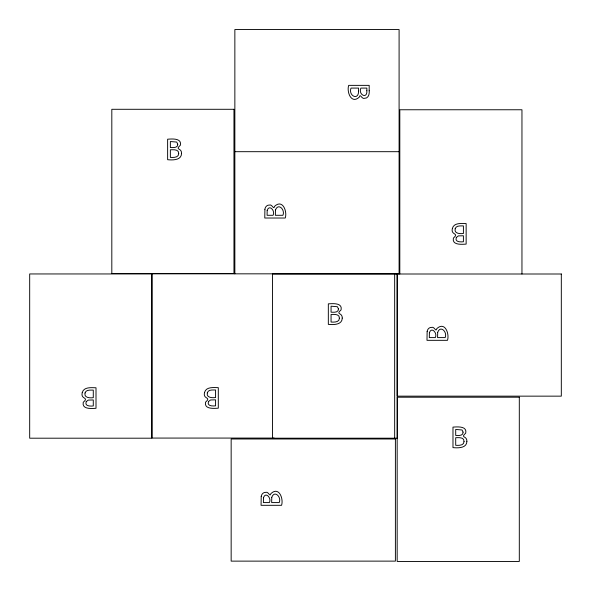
<?xml version="1.0" encoding="UTF-8"?>
<svg xmlns="http://www.w3.org/2000/svg" width="591" height="591" viewBox="0 0 591 591"><rect width="100%" height="100%" fill="white"/><g stroke="black" fill="none" stroke-linecap="round" stroke-linejoin="round"><path stroke-width="0.89" d="M234.856 151.688L399.095 151.688M274.113 438.071L151.976 438.071L151.976 273.832L399.095 273.832L399.095 29.55L234.856 29.55L234.856 273.832M521.956 274.002L521.956 109.763L399.812 109.763L399.812 274.002M394.662 273.958L394.662 438.197M267.169 210.426L267.088 215.294L273.094 215.294C275.502 210.913 269.267 203.917 267.169 210.426M263.475 497.725L263.394 502.586L269.393 502.586C271.808 498.213 265.566 491.21 263.475 497.725M366.856 90.711C367.506 99.451 357.998 94.796 360.85 88.089L366.856 88.089L366.856 90.711M429.398 332.74L429.317 337.601L435.323 337.601C437.732 333.228 431.489 326.232 429.398 332.74M264.908 209.295L264.761 218.02L285.268 218.02C287.403 211.401 282.638 198.724 274.579 206.325C273.803 210.455 272.03 203.777 269.393 205.07C266.969 204.907 265.123 207.013 264.908 209.295M261.207 496.588L261.059 505.312L281.575 505.312C283.71 498.693 278.937 486.016 270.885 493.618C270.109 497.748 268.336 491.069 265.691 492.362C263.276 492.2 261.429 494.305 261.207 496.588M275.465 210.019L275.369 215.294L282.941 215.294C285.35 209.694 278.184 202.506 275.465 210.019M271.764 497.319L271.668 502.586L279.24 502.586C281.656 496.987 274.483 489.806 271.764 497.319M358.582 91.191C358.611 100.958 348.136 95.764 351.002 88.089L358.582 88.089L358.582 91.191M369.183 90.807C369.611 93.88 368.474 98.52 364.558 98.313C361.914 99.606 360.141 92.927 359.365 97.057C351.305 104.659 346.54 91.982 348.675 85.363L369.183 85.363L369.183 90.807M427.13 331.603L426.99 340.327L447.498 340.327C449.633 333.716 444.868 321.039 436.808 328.633C436.032 332.77 434.259 326.092 431.615 327.384C429.199 327.222 427.352 329.32 427.13 331.603M437.687 332.334L437.591 337.601L445.171 337.601C447.579 332.009 440.406 324.821 437.687 332.334M85.023 392.978C83.782 397.883 89.987 398.164 93.282 397.684L93.282 390.104C90.489 390.178 86.013 389.469 85.023 392.978M178.704 153.527C178.741 157.79 173.326 157.546 170.356 157.383L170.356 149.804C173.259 149.722 178.97 149.109 178.704 153.527M207.315 392.852C206.074 397.758 212.28 398.038 215.575 397.558L215.575 389.986C212.782 390.06 208.305 389.343 207.315 392.852M339.404 318.187C339.448 322.45 334.033 322.213 331.063 322.043L331.063 314.471C333.959 314.382 339.67 313.777 339.404 318.187M455.159 228.783C453.918 233.689 460.116 233.97 463.41 233.489L463.41 225.917C460.625 225.984 456.149 225.274 455.159 228.783M464.053 441.44C464.09 445.703 458.675 445.466 455.705 445.296L455.705 437.724C458.609 437.635 464.312 437.03 464.053 441.44M82.238 392.631C80.346 399.708 89.492 396.827 83.25 402.286C81.654 409.541 91.708 408.573 96.008 408.285L96.008 387.777C91.428 387.711 83.759 386.677 82.238 392.631M181.54 153.416C181.481 160.42 172.491 160.191 167.63 159.71L167.63 139.203C171.929 138.907 181.984 137.939 180.388 145.201C174.655 150.424 181.71 147.447 181.54 153.416M204.53 392.513C202.639 399.582 211.785 396.709 205.542 402.168C203.947 409.423 214.001 408.455 218.301 408.167L218.301 387.659C213.72 387.593 206.052 386.551 204.53 392.513M342.248 318.076C342.189 325.08 333.191 324.851 328.33 324.37L328.33 303.863C332.63 303.575 342.684 302.607 341.088 309.861C335.363 315.092 342.411 312.107 342.248 318.076M452.374 228.444C450.482 235.514 459.628 232.632 453.386 238.099C451.79 245.354 461.844 244.386 466.144 244.098L466.144 223.583C461.564 223.524 453.895 222.482 452.374 228.444M466.89 441.329C466.831 448.333 457.84 448.104 452.979 447.623L452.979 427.116C457.271 426.828 467.333 425.86 465.73 433.114C460.005 438.345 467.053 435.36 466.89 441.329M86.16 401.673C84.358 406.364 90.342 406.276 93.282 405.958L93.282 399.952L88.295 400.085L86.16 401.673M177.743 144.211C177.965 148.178 172.941 147.587 170.356 147.536L170.356 141.53L176.694 142.062L177.743 144.211M208.453 401.555C206.651 406.246 212.634 406.157 215.575 405.84L215.575 399.834L210.588 399.967L208.453 401.555M338.444 308.879C338.665 312.846 333.642 312.255 331.063 312.196L331.063 306.19L337.395 306.729L338.444 308.879M456.289 237.486C454.486 242.17 460.47 242.088 463.41 241.763L463.41 235.765L458.424 235.89L456.289 237.486M463.085 432.132C463.307 436.099 458.291 435.508 455.705 435.449L455.705 429.443L462.044 429.982L463.085 432.132M233.955 109.291L111.817 109.291L111.817 273.53L233.955 273.53L233.955 109.291M151.821 273.951L29.683 273.951L29.683 438.197L151.821 438.197L151.821 273.951M397.315 273.958L272.517 273.958L272.517 438.197L397.315 438.197L397.315 273.958M561.317 274.002L397.078 274.002L397.078 396.147L561.317 396.147L561.317 274.002M519.304 397.211L397.167 397.211L397.167 561.45L519.304 561.45L519.304 397.211M395.394 438.987L231.155 438.987L231.155 561.125L395.394 561.125L395.394 438.987"/></g></svg>
